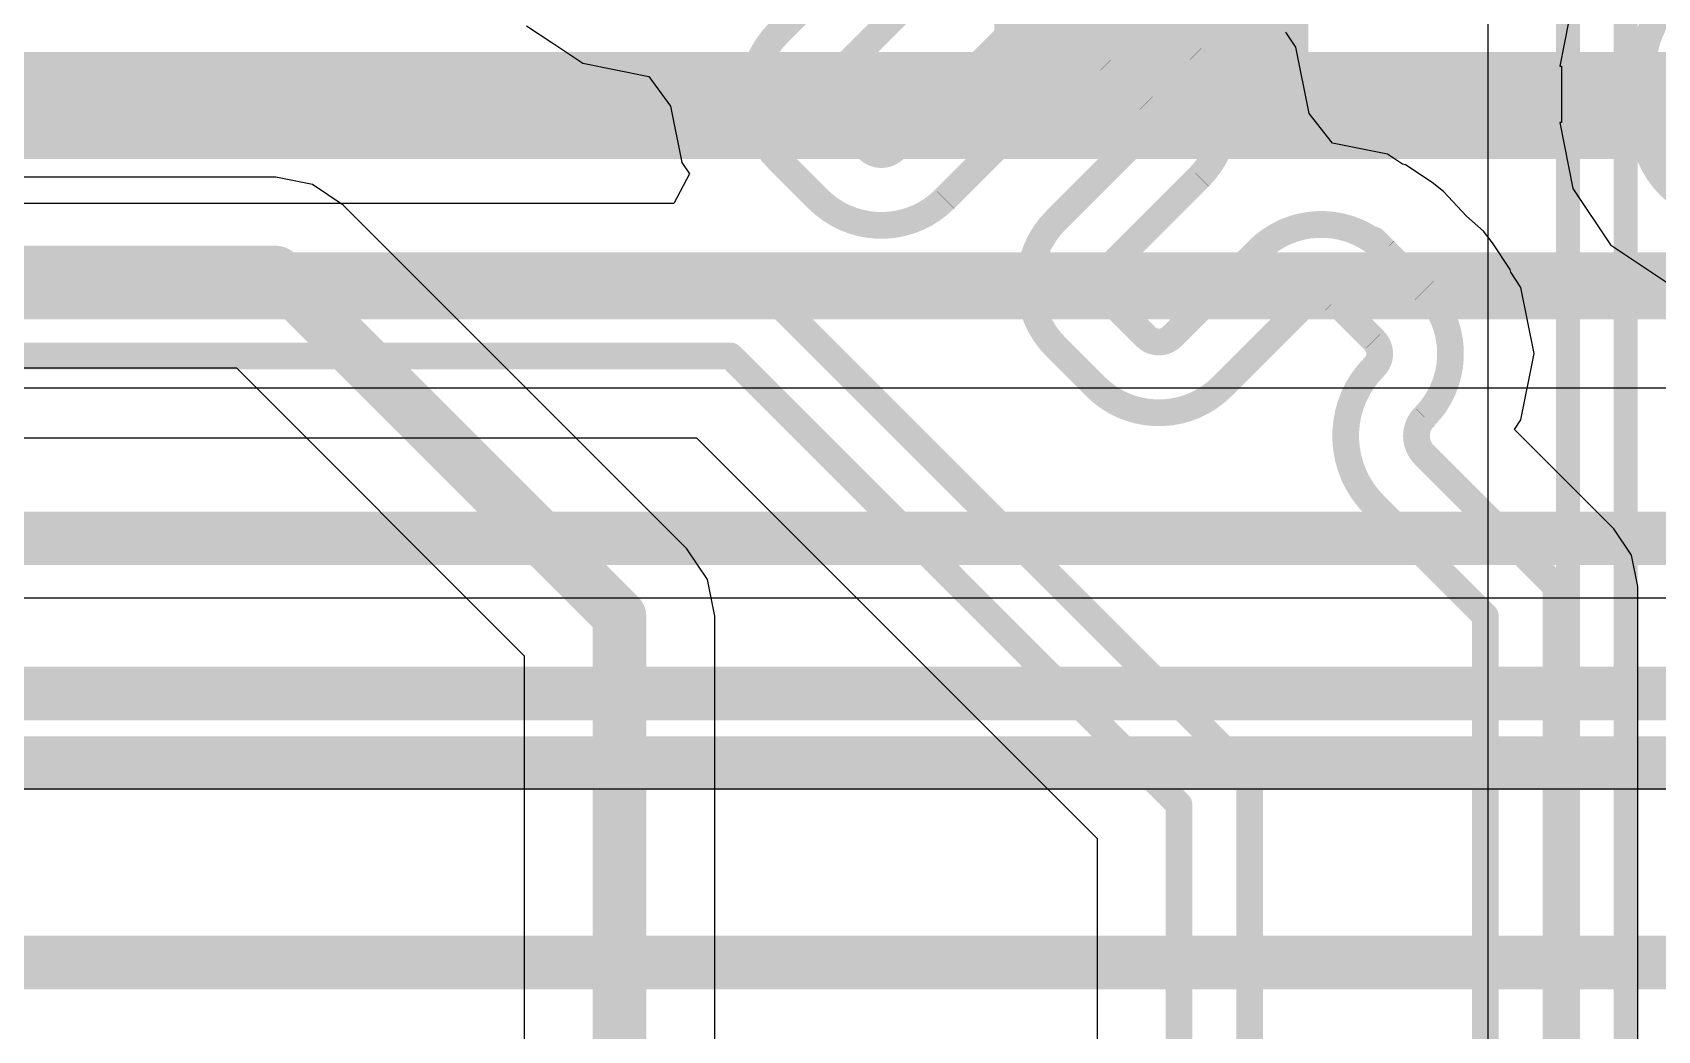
# Model space of a CAD drawing. Header units: inches. Extents: x 0 to 5271, y 0 to 5417.
# Drawn here: x 79.54 to 85.72, y 81.78 to 85.57 of the extents above; entities that cross this region are included whole.
import ezdxf

# ---------------------------------------------------------------- set-up
doc = ezdxf.new("R2010")
doc.units = ezdxf.units.IN
for name, color, linetype in [('L2_GND1', 16, 'Continuous'), ('L5_GND2', 156, 'Continuous'), ('L6_SIG2', 130, 'Continuous'), ('L7_GND3', 216, 'Continuous'), ('Top Layer', 1, 'Continuous'), ('Top Overlay', 2, 'Continuous'), ('Top Paste', 8, 'Continuous'), ('Top Solder', 216, 'Continuous')]:
    doc.layers.add(name, color=color, linetype=linetype)

# ---------------------------------------------------------------- blocks, each defined once
blk = doc.blocks.new('C___0603_328')
at = {"layer": 'Top Layer'}
for points in [[(-0.38099492, 0.44450508), (-0.38099492, -0.44449492), (-1.14299492, -0.44449492), (-1.14299492, 0.44450508)], [(1.14300508, 0.44450508), (1.14300508, -0.44449492), (0.38100508, -0.44449492), (0.38100508, 0.44450508)]]:
    blk.add_hatch(color=1, dxfattribs=at).paths.add_polyline_path(points)
at = {"layer": 'Top Paste'}
for points in [[(-0.38099492, 0.44450508), (-0.38099492, -0.44449492), (-1.14299492, -0.44449492), (-1.14299492, 0.44450508)], [(1.14300508, 0.44450508), (1.14300508, -0.44449492), (0.38100508, -0.44449492), (0.38100508, 0.44450508)]]:
    blk.add_hatch(color=8, dxfattribs=at).paths.add_polyline_path(points)
at = {"layer": 'Top Solder'}
for points in [[(-0.32099504, 0.5045049599999999), (-0.32099504, -0.5044948), (-1.2029948, -0.5044948), (-1.2029948, 0.5045049599999999)], [(1.20300496, 0.5045049599999999), (1.20300496, -0.5044948), (0.3210052, -0.5044948), (0.3210052, 0.5045049599999999)]]:
    blk.add_hatch(color=216, dxfattribs=at).paths.add_polyline_path(points)
at = {"layer": 'Top Overlay'}
for points in [[(-1.24459492, 0.53340508, 0.127, 0.127, 0), (-0.4571949199999999, 0.53340508, 0.127, 0.127, 0)], [(-1.24459492, 0.53340508, 0.127, 0.127, 0), (-1.24459492, -0.53339492, 0.127, 0.127, 0)], [(0.45720508, 0.53340508, 0.127, 0.127, 0), (1.24460508, 0.53340508, 0.127, 0.127, 0)], [(1.24460508, 0.53340508, 0.127, 0.127, 0), (1.24460508, -0.53339492, 0.127, 0.127, 0)], [(-1.24459492, -0.53339492, 0.127, 0.127, 0), (-0.4571949199999999, -0.53339492, 0.127, 0.127, 0)], [(0.45720508, -0.53339492, 0.127, 0.127, 0), (1.24460508, -0.53339492, 0.127, 0.127, 0)]]:
    blk.add_lwpolyline(points, format="xyseb", dxfattribs=at)
for points in [[(-1.27634492, 0.53340508, 0.0635, 0.0635, 1), (-1.21284492, 0.53340508, 0.0635, 0.0635, 1)], [(-1.27634492, 0.53340508, 0.0635, 0.0635, 1), (-1.21284492, 0.53340508, 0.0635, 0.0635, 1)], [(-0.48894492, 0.53340508, 0.0635, 0.0635, 1), (-0.4254449199999999, 0.53340508, 0.0635, 0.0635, 1)], [(0.42545508, 0.53340508, 0.0635, 0.0635, 1), (0.4889550799999999, 0.53340508, 0.0635, 0.0635, 1)], [(1.21285508, 0.53340508, 0.0635, 0.0635, 1), (1.27635508, 0.53340508, 0.0635, 0.0635, 1)], [(1.21285508, 0.53340508, 0.0635, 0.0635, 1), (1.27635508, 0.53340508, 0.0635, 0.0635, 1)], [(-1.27634492, -0.53339492, 0.0635, 0.0635, 1), (-1.21284492, -0.53339492, 0.0635, 0.0635, 1)], [(-1.27634492, -0.53339492, 0.0635, 0.0635, 1), (-1.21284492, -0.53339492, 0.0635, 0.0635, 1)], [(-0.48894492, -0.53339492, 0.0635, 0.0635, 1), (-0.4254449199999999, -0.53339492, 0.0635, 0.0635, 1)], [(0.42545508, -0.53339492, 0.0635, 0.0635, 1), (0.4889550799999999, -0.53339492, 0.0635, 0.0635, 1)], [(1.21285508, -0.53339492, 0.0635, 0.0635, 1), (1.27635508, -0.53339492, 0.0635, 0.0635, 1)], [(1.21285508, -0.53339492, 0.0635, 0.0635, 1), (1.27635508, -0.53339492, 0.0635, 0.0635, 1)]]:
    blk.add_lwpolyline(points, format="xyseb", close=True, dxfattribs=at)

msp = doc.modelspace()

# ---------------------------------------------------------------- linework, layer by layer
at = {"layer": 'L2_GND1'}
for p, q in [((60.80313468, 84.21943278), (110.08581742, 84.21943278)), ((101.4475873, 83.42056722), (66.50146466, 83.42056722)), ((66.3702127, 82.69543278), (88.49749381999999, 82.69543278))]:
    msp.add_line(p, q, dxfattribs=at)
for points in [[(52.63064658, 85.1916, 0.2032, 0.2032, 0), (109.9903439, 85.1916, 0.2032, 0.2032, 0)], [(61.75212439999999, 84.582, 0.2032, 0.2032, 0), (110.236, 84.582, 0.2032, 0.2032, 0)], [(68.29906076, 83.05799999999999, 0.2032, 0.2032, 0), (101.4476, 83.05799999999999, 0.2032, 0.2032, 0)]]:
    msp.add_lwpolyline(points, format="xyseb", dxfattribs=at)
at = {"layer": 'L5_GND2'}
for p, q in [((85.39796738, 85.6935548), (85.34789636, 85.4418281)), ((81.42003019999999, 85.59596546), (81.51948644, 85.52951652)), ((84.34500784, 85.51398188), (84.30670717999999, 85.5713046)), ((81.51948644, 85.52951652), (81.63343846, 85.45337493999999)), ((84.39507886, 85.26225772), (84.34500784, 85.51398188)), ((81.63343846, 85.45337493999999), (81.88516262, 85.40330392)), ((85.34789636, 85.4418281), (85.35456386, 85.4418281)), ((85.35456386, 85.4418281), (85.35456386, 85.22846556)), ((81.88516262, 85.40330392), (81.96772532, 85.29023581999999)), ((81.96772532, 85.29023581999999), (82.01022205999999, 85.07659134)), ((84.48374518, 85.14991606), (84.39507886, 85.26225772)), ((85.35456386, 85.22846556), (85.34789636, 85.22846556)), ((85.34789636, 85.22846556), (85.39796738, 84.97673886)), ((84.69290147999999, 85.1083134), (84.48374518, 85.14991606)), ((82.01022205999999, 85.07659134), (82.0395616, 85.03268236)), ((84.75021658, 85.07001527999999), (84.69290147999999, 85.1083134)), ((84.76134178, 85.06780293999999), (84.75021658, 85.07001527999999)), ((84.86216454, 85.00043959999999), (84.76134178, 85.06780293999999)), ((82.0395616, 85.03268236), (81.97969379999999, 84.92067598)), ((84.90630973999998, 84.96572288), (84.86216454, 85.00043959999999)), ((84.99290341999999, 84.87270808), (84.90630973999998, 84.96572288)), ((85.39796738, 84.97673886), (85.54056044, 84.76333313999999)), ((81.97969379999999, 84.92067598), (64.14964056, 84.92067598)), ((85.0571705, 84.81485703999999), (84.99290341999999, 84.87270808)), ((85.05718319999998, 84.81484942), (85.0571705, 84.81485703999999)), ((85.05722638, 84.81478338), (85.05718319999998, 84.81484942)), ((85.09189484, 84.77070676), (85.05722638, 84.81478338)), ((85.15926071999999, 84.669884), (85.09189484, 84.77070676)), ((85.54056044, 84.76333313999999), (85.75396616, 84.62074008)), ((85.16147305999999, 84.65876388), (85.15926071999999, 84.669884)), ((85.19977372, 84.60144116000001), (85.16147305999999, 84.65876388)), ((85.24984473999999, 84.34971446), (85.19977372, 84.60144116000001)), ((85.19977372, 84.09798776), (85.24984473999999, 84.34971446)), ((85.17565134, 84.0618842), (85.19977372, 84.09798776)), ((55.73338612, 84.0298929), (82.06660498, 84.0298929)), ((82.06660498, 84.0298929), (83.58913177999999, 82.50736356)), ((85.55358048, 83.68395506), (85.17565134, 84.0618842)), ((85.5535881, 83.68394998), (85.55358048, 83.68395506)), ((85.62095652, 83.58312975999999), (85.5535881, 83.68394998)), ((85.64461154, 83.46420187999999), (85.62095652, 83.58312975999999)), ((85.64461154, 82.84941012), (85.64461154, 83.46420187999999)), ((85.64461154, 77.43067318), (85.64461154, 82.84941012)), ((83.58913177999999, 82.50736356), (83.58913177999999, 81.6053994))]:
    msp.add_line(p, q, dxfattribs=at)
for points in [[(82.37727746, 85.56898557999999, 0.1016, 0.1016, 0), (82.90436048, 86.0960686, 0.1016, 0.1016, 0)], [(82.56765808, 85.37860495999999, 0.1016, 0.1016, 0), (83.09372764, 85.90467452, 0.1016, 0.1016, 0)], [(85.66533539999999, 85.4418281, 0.1016, 0.1016, -0.4142135623730951), (86.00569286, 85.78218556, 0.1016, 0.1016, 0)], [(82.8186558, 85.12671316, 0.1016, 0.1016, 0), (83.34573882, 85.65379618, 0.1016, 0.1016, 0)], [(83.82707644, 85.65379618, 0.1016, 0.1016, 0), (83.97794481999999, 85.5029278, 0.1016, 0.1016, 0)], [(82.37727746, 85.08764796, 0.1016, 0.1016, -0.4142120167877547), (82.37727746, 85.56898557999999, 0.1016, 0.1016, 0)], [(83.97794736, 85.50293033999999, 0.1016, 0.1016, -0.0003720274899234971), (83.9783055, 85.50256965999999, 0.1016, 0.1016, 0)], [(83.97830296, 85.50256965999999, 0.1016, 0.1016, 0), (84.01737831999999, 85.4634943, 0.1016, 0.1016, 0)], [(83.01004734, 84.93734346, 0.1016, 0.1016, 0), (83.53611944, 85.46341555999999, 0.1016, 0.1016, 0)], [(83.53611944, 85.46341555999999, 0.1016, 0.1016, -0.4165308046004286), (83.63709206, 85.46301932, 0.1016, 0.1016, 0)], [(83.63744512, 85.4626688, 0.1016, 0.1016, -0.0009272535121069968), (83.63709206, 85.46301932, 0.1016, 0.1016, 0)], [(83.63744512, 85.46266625999999, 0.1016, 0.1016, 0), (83.78681744, 85.31329394, 0.1016, 0.1016, 0)], [(84.01737831999999, 85.45561776, 0.1016, 0.1016, -0.362093330942956), (83.97794736, 85.02158256, 0.1016, 0.1016, 0)], [(84.01737831999999, 85.45561776, 0.1016, 0.1016, 0), (84.01737831999999, 85.46349683999999, 0.1016, 0.1016, 0)], [(85.66533539999999, 85.22846556, 0.1016, 0.1016, 0), (85.66533539999999, 85.4418281, 0.1016, 0.1016, 0)], [(82.56766062, 85.27803112, 0.1016, 0.1016, -0.4142061655386685), (82.56765808, 85.37860495999999, 0.1016, 0.1016, 0)], [(82.56765808, 85.27802858, 0.1016, 0.1016, 0), (82.718529, 85.12715766, 0.1016, 0.1016, 0)], [(83.78717049999999, 85.31293834, 0.1016, 0.1016, -0.0009305749972604789), (83.78681997999999, 85.31329394, 0.1016, 0.1016, 0)], [(83.78717049999999, 85.31293834, 0.1016, 0.1016, -0.4139325154385763), (83.78801378, 85.2124153, 0.1016, 0.1016, 0)], [(83.43220041999999, 84.85660193999999, 0.1016, 0.1016, 0), (83.78801378, 85.2124153, 0.1016, 0.1016, 0)], [(86.00569286, 84.8881081, 0.1016, 0.1016, -0.4142135623730951), (85.66533539999999, 85.22846556, 0.1016, 0.1016, 0)], [(82.37727746, 85.08764796, 0.1016, 0.1016, 0), (82.5281433, 84.93678212, 0.1016, 0.1016, 0)], [(82.8186558, 85.12671316, 0.1016, 0.1016, -0.4116121975801762), (82.718529, 85.12716019999999, 0.1016, 0.1016, 0)], [(83.62258104, 84.66622131999999, 0.1016, 0.1016, 0), (83.97738094, 85.02102122, 0.1016, 0.1016, 0)], [(83.97794736, 85.02158256, 0.1016, 0.1016, -0.001480931509665588), (83.97738094, 85.02102122, 0.1016, 0.1016, 0)], [(83.00948346, 84.9367745, 0.1016, 0.1016, -0.4142151079275003), (82.5281433, 84.93678212, 0.1016, 0.1016, 0)], [(83.01004734, 84.93734346, 0.1016, 0.1016, -0.00148760233956219), (83.00948346, 84.9367745, 0.1016, 0.1016, 0)], [(83.43220041999999, 84.37526432, 0.1016, 0.1016, -0.4142120167877547), (83.43220041999999, 84.85660193999999, 0.1016, 0.1016, 0)], [(84.2005047, 84.74125545999999, 0.1016, 0.1016, -0.362085674299892), (84.63453228, 84.78068642, 0.1016, 0.1016, 0)], [(84.63453228, 84.78068642, 0.1016, 0.1016, 0), (84.6424139, 84.78068642, 0.1016, 0.1016, 0)], [(84.6424139, 84.78068642, 0.1016, 0.1016, 0), (84.68149179999999, 84.74160852, 0.1016, 0.1016, 0)], [(83.8740258, 84.41477402, 0.1016, 0.1016, 0), (84.2005047, 84.74125545999999, 0.1016, 0.1016, 0)], [(84.68148926, 84.74161106, 0.1016, 0.1016, -0.0003667505000431968), (84.68184486, 84.74125799999999, 0.1016, 0.1016, 0)], [(84.68184232, 84.74125545999999, 0.1016, 0.1016, 0), (84.83271069999999, 84.59038708, 0.1016, 0.1016, 0)], [(83.62258358, 84.56564748, 0.1016, 0.1016, -0.4142061655386685), (83.62258104, 84.66622131999999, 0.1016, 0.1016, 0)], [(64.42308172, 84.60990444, 0.1016, 0.1016, 0), (82.30685088, 84.60990444, 0.1016, 0.1016, 0)], [(82.30685088, 84.60990444, 0.1016, 0.1016, 0), (84.16914331999999, 82.74761199999999, 0.1016, 0.1016, 0)], [(84.83271323999999, 84.59038962, 0.1016, 0.1016, -0.0003720274899234971), (84.83307137999999, 84.59002894, 0.1016, 0.1016, 0)], [(84.83306884, 84.59002894, 0.1016, 0.1016, 0), (84.8721442, 84.55095358, 0.1016, 0.1016, 0)], [(83.62258104, 84.56564494, 0.1016, 0.1016, 0), (83.77345196, 84.41477402, 0.1016, 0.1016, 0)], [(84.06440642, 84.22439086, 0.1016, 0.1016, 0), (84.39088532, 84.55087483999999, 0.1016, 0.1016, 0)], [(84.39088532, 84.55087483999999, 0.1016, 0.1016, -0.4165308046004286), (84.49185793999999, 84.55047859999999, 0.1016, 0.1016, 0)], [(84.49221099999998, 84.55012808, 0.1016, 0.1016, -0.0009272535121069968), (84.49185793999999, 84.55047859999999, 0.1016, 0.1016, 0)], [(84.49221099999998, 84.55012554, 0.1016, 0.1016, 0), (84.64158332, 84.40075322, 0.1016, 0.1016, 0)], [(84.8721442, 84.54307704, 0.1016, 0.1016, -0.362093330942956), (84.83271323999999, 84.10904183999999, 0.1016, 0.1016, 0)], [(84.8721442, 84.54307704, 0.1016, 0.1016, 0), (84.8721442, 84.55095612, 0.1016, 0.1016, 0)], [(83.8740258, 84.41477402, 0.1016, 0.1016, -0.4142061651650636), (83.77345196, 84.41477655999999, 0.1016, 0.1016, 0)], [(84.64193637999999, 84.40039761999999, 0.1016, 0.1016, -0.0009305749972604789), (84.64158585999999, 84.40075322, 0.1016, 0.1016, 0)], [(84.64193637999999, 84.40039761999999, 0.1016, 0.1016, -0.4142579437133798), (84.64272378, 84.2998187, 0.1016, 0.1016, 0)], [(50.3537474, 84.34066444, 0.1016, 0.1016, 0), (82.19532964, 84.34066444, 0.1016, 0.1016, 0)], [(82.19532964, 84.34066444, 0.1016, 0.1016, 0), (83.89990331999999, 82.63609076, 0.1016, 0.1016, 0)], [(83.43220041999999, 84.37526432, 0.1016, 0.1016, 0), (83.58306626, 84.22439847999999, 0.1016, 0.1016, 0)], [(84.64231484, 83.77496325999999, 0.1016, 0.1016, -0.4144675039201487), (84.64254344, 84.29963835999999, 0.1016, 0.1016, 0)], [(84.64254344, 84.29963835999999, 0.1016, 0.1016, -0.0004736247662158226), (84.64272378, 84.2998187, 0.1016, 0.1016, 0)], [(84.06440642, 84.22439086, 0.1016, 0.1016, -0.4142151079275003), (83.58306626, 84.22439847999999, 0.1016, 0.1016, 0)], [(84.832698, 83.96534641999999, 0.1016, 0.1016, -0.4130180421536414), (84.83240335999999, 84.10873704, 0.1016, 0.1016, 0)], [(84.83271323999999, 84.10904183999999, 0.1016, 0.1016, -0.0008071807422754683), (84.83240335999999, 84.10873704, 0.1016, 0.1016, 0)], [(84.83269546, 83.96534387999999, 0.1016, 0.1016, 0), (85.33384, 83.46419934, 0.1016, 0.1016, 0)], [(84.64231484, 83.77496325999999, 0.1016, 0.1016, 0), (85.0646, 83.35267809999999, 0.1016, 0.1016, 0)], [(85.33384, 82.84941012, 0.1016, 0.1016, 0), (85.33384, 83.46420187999999, 0.1016, 0.1016, 0)], [(85.0646, 82.58017011999999, 0.1016, 0.1016, 0), (85.0646, 83.35268064, 0.1016, 0.1016, 0)], [(85.33384, 77.43067318, 0.1016, 0.1016, 0), (85.33384, 82.84941012, 0.1016, 0.1016, 0)], [(84.16914331999999, 81.35274052, 0.1016, 0.1016, 0), (84.16914331999999, 82.74761199999999, 0.1016, 0.1016, 0)], [(83.89990331999999, 81.35274052, 0.1016, 0.1016, 0), (83.89990331999999, 82.63609076, 0.1016, 0.1016, 0)], [(85.0646, 77.54219442, 0.1016, 0.1016, 0), (85.0646, 82.58017011999999, 0.1016, 0.1016, 0)]]:
    msp.add_lwpolyline(points, format="xyseb", dxfattribs=at)
for points in [[(82.35187746, 85.56898557999999, 0.0508, 0.0508, 1), (82.40267745999999, 85.56898557999999, 0.0508, 0.0508, 1)], [(82.35187746, 85.56898557999999, 0.0508, 0.0508, 1), (82.40267745999999, 85.56898557999999, 0.0508, 0.0508, 1)], [(83.95254482, 85.5029278, 0.0508, 0.0508, 1), (84.00334482, 85.5029278, 0.0508, 0.0508, 1)], [(83.95254735999998, 85.50293033999999, 0.0508, 0.0508, 1), (84.00334735999999, 85.50293033999999, 0.0508, 0.0508, 1)], [(83.95290295999999, 85.50256965999999, 0.0508, 0.0508, 1), (84.00370296, 85.50256965999999, 0.0508, 0.0508, 1)], [(83.95290549999999, 85.50256965999999, 0.0508, 0.0508, 1), (84.0037055, 85.50256965999999, 0.0508, 0.0508, 1)], [(83.51071943999999, 85.46341555999999, 0.0508, 0.0508, 1), (83.56151944, 85.46341555999999, 0.0508, 0.0508, 1)], [(83.51071943999999, 85.46341555999999, 0.0508, 0.0508, 1), (83.56151944, 85.46341555999999, 0.0508, 0.0508, 1)], [(83.61169206, 85.46301932, 0.0508, 0.0508, 1), (83.66249205999999, 85.46301932, 0.0508, 0.0508, 1)], [(83.61169206, 85.46301932, 0.0508, 0.0508, 1), (83.66249205999999, 85.46301932, 0.0508, 0.0508, 1)], [(83.61204512, 85.4626688, 0.0508, 0.0508, 1), (83.66284512, 85.4626688, 0.0508, 0.0508, 1)], [(83.61204512, 85.46266625999999, 0.0508, 0.0508, 1), (83.66284512, 85.46266625999999, 0.0508, 0.0508, 1)], [(83.99197831999999, 85.46349683999999, 0.0508, 0.0508, 1), (84.04277832, 85.46349683999999, 0.0508, 0.0508, 1)], [(83.99197831999999, 85.4634943, 0.0508, 0.0508, 1), (84.04277832, 85.4634943, 0.0508, 0.0508, 1)], [(83.99197831999999, 85.45561776, 0.0508, 0.0508, 1), (84.04277832, 85.45561776, 0.0508, 0.0508, 1)], [(83.99197831999999, 85.45561776, 0.0508, 0.0508, 1), (84.04277832, 85.45561776, 0.0508, 0.0508, 1)], [(85.6399354, 85.4418281, 0.0508, 0.0508, 1), (85.6907354, 85.4418281, 0.0508, 0.0508, 1)], [(85.6399354, 85.4418281, 0.0508, 0.0508, 1), (85.6907354, 85.4418281, 0.0508, 0.0508, 1)], [(82.54225808, 85.37860495999999, 0.0508, 0.0508, 1), (82.59305807999999, 85.37860495999999, 0.0508, 0.0508, 1)], [(82.54225808, 85.37860495999999, 0.0508, 0.0508, 1), (82.59305807999999, 85.37860495999999, 0.0508, 0.0508, 1)], [(82.54225808, 85.27802858, 0.0508, 0.0508, 1), (82.59305807999999, 85.27802858, 0.0508, 0.0508, 1)], [(82.54226062, 85.27803112, 0.0508, 0.0508, 1), (82.59306062, 85.27803112, 0.0508, 0.0508, 1)], [(83.76141744, 85.31329394, 0.0508, 0.0508, 1), (83.81221744, 85.31329394, 0.0508, 0.0508, 1)], [(83.76141998, 85.31329394, 0.0508, 0.0508, 1), (83.81221998, 85.31329394, 0.0508, 0.0508, 1)], [(83.7617705, 85.31293834, 0.0508, 0.0508, 1), (83.81257049999999, 85.31293834, 0.0508, 0.0508, 1)], [(83.7617705, 85.31293834, 0.0508, 0.0508, 1), (83.81257049999999, 85.31293834, 0.0508, 0.0508, 1)], [(83.76261378, 85.2124153, 0.0508, 0.0508, 1), (83.81341377999999, 85.2124153, 0.0508, 0.0508, 1)], [(83.76261378, 85.2124153, 0.0508, 0.0508, 1), (83.81341377999999, 85.2124153, 0.0508, 0.0508, 1)], [(85.6399354, 85.22846556, 0.0508, 0.0508, 1), (85.6907354, 85.22846556, 0.0508, 0.0508, 1)], [(85.6399354, 85.22846556, 0.0508, 0.0508, 1), (85.6907354, 85.22846556, 0.0508, 0.0508, 1)], [(82.35187746, 85.08764796, 0.0508, 0.0508, 1), (82.40267745999999, 85.08764796, 0.0508, 0.0508, 1)], [(82.35187746, 85.08764796, 0.0508, 0.0508, 1), (82.40267745999999, 85.08764796, 0.0508, 0.0508, 1)], [(82.69312899999998, 85.12716019999999, 0.0508, 0.0508, 1), (82.743929, 85.12716019999999, 0.0508, 0.0508, 1)], [(82.69312899999998, 85.12715766, 0.0508, 0.0508, 1), (82.743929, 85.12715766, 0.0508, 0.0508, 1)], [(82.7932558, 85.12671316, 0.0508, 0.0508, 1), (82.84405579999999, 85.12671316, 0.0508, 0.0508, 1)], [(82.7932558, 85.12671316, 0.0508, 0.0508, 1), (82.84405579999999, 85.12671316, 0.0508, 0.0508, 1)], [(83.95198094, 85.02102122, 0.0508, 0.0508, 1), (84.00278094, 85.02102122, 0.0508, 0.0508, 1)], [(83.95198094, 85.02102122, 0.0508, 0.0508, 1), (84.00278094, 85.02102122, 0.0508, 0.0508, 1)], [(83.95254735999998, 85.02158256, 0.0508, 0.0508, 1), (84.00334735999999, 85.02158256, 0.0508, 0.0508, 1)], [(83.95254735999998, 85.02158256, 0.0508, 0.0508, 1), (84.00334735999999, 85.02158256, 0.0508, 0.0508, 1)], [(82.5027433, 84.93678212, 0.0508, 0.0508, 1), (82.5535433, 84.93678212, 0.0508, 0.0508, 1)], [(82.5027433, 84.93678212, 0.0508, 0.0508, 1), (82.5535433, 84.93678212, 0.0508, 0.0508, 1)], [(82.98408346, 84.9367745, 0.0508, 0.0508, 1), (83.03488345999999, 84.9367745, 0.0508, 0.0508, 1)], [(82.98408346, 84.9367745, 0.0508, 0.0508, 1), (83.03488345999999, 84.9367745, 0.0508, 0.0508, 1)], [(82.98464734, 84.93734346, 0.0508, 0.0508, 1), (83.03544733999999, 84.93734346, 0.0508, 0.0508, 1)], [(82.98464734, 84.93734346, 0.0508, 0.0508, 1), (83.03544733999999, 84.93734346, 0.0508, 0.0508, 1)], [(83.40680042, 84.85660193999999, 0.0508, 0.0508, 1), (83.45760041999999, 84.85660193999999, 0.0508, 0.0508, 1)], [(83.40680042, 84.85660193999999, 0.0508, 0.0508, 1), (83.45760041999999, 84.85660193999999, 0.0508, 0.0508, 1)], [(84.60913228, 84.78068642, 0.0508, 0.0508, 1), (84.65993227999999, 84.78068642, 0.0508, 0.0508, 1)], [(84.60913228, 84.78068642, 0.0508, 0.0508, 1), (84.65993227999999, 84.78068642, 0.0508, 0.0508, 1)], [(84.61701389999999, 84.78068642, 0.0508, 0.0508, 1), (84.66781389999998, 84.78068642, 0.0508, 0.0508, 1)], [(84.61701389999999, 84.78068642, 0.0508, 0.0508, 1), (84.66781389999998, 84.78068642, 0.0508, 0.0508, 1)], [(84.17510469999999, 84.74125545999999, 0.0508, 0.0508, 1), (84.2259047, 84.74125545999999, 0.0508, 0.0508, 1)], [(84.17510469999999, 84.74125545999999, 0.0508, 0.0508, 1), (84.2259047, 84.74125545999999, 0.0508, 0.0508, 1)], [(84.65608925999999, 84.74161106, 0.0508, 0.0508, 1), (84.70688926, 84.74161106, 0.0508, 0.0508, 1)], [(84.6560918, 84.74160852, 0.0508, 0.0508, 1), (84.7068918, 84.74160852, 0.0508, 0.0508, 1)], [(84.65644232, 84.74125545999999, 0.0508, 0.0508, 1), (84.70724231999999, 84.74125545999999, 0.0508, 0.0508, 1)], [(84.65644486, 84.74125799999999, 0.0508, 0.0508, 1), (84.70724485999999, 84.74125799999999, 0.0508, 0.0508, 1)], [(83.59718104, 84.66622131999999, 0.0508, 0.0508, 1), (83.64798103999999, 84.66622131999999, 0.0508, 0.0508, 1)], [(83.59718104, 84.66622131999999, 0.0508, 0.0508, 1), (83.64798103999999, 84.66622131999999, 0.0508, 0.0508, 1)], [(82.28145088, 84.60990444, 0.0508, 0.0508, 1), (82.33225087999999, 84.60990444, 0.0508, 0.0508, 1)], [(82.28145088, 84.60990444, 0.0508, 0.0508, 1), (82.33225087999999, 84.60990444, 0.0508, 0.0508, 1)], [(84.8073107, 84.59038708, 0.0508, 0.0508, 1), (84.8581107, 84.59038708, 0.0508, 0.0508, 1)], [(84.80731324, 84.59038962, 0.0508, 0.0508, 1), (84.85811324, 84.59038962, 0.0508, 0.0508, 1)], [(84.80766883999999, 84.59002894, 0.0508, 0.0508, 1), (84.85846883999999, 84.59002894, 0.0508, 0.0508, 1)], [(84.80767137999999, 84.59002894, 0.0508, 0.0508, 1), (84.85847138, 84.59002894, 0.0508, 0.0508, 1)], [(83.59718104, 84.56564494, 0.0508, 0.0508, 1), (83.64798103999999, 84.56564494, 0.0508, 0.0508, 1)], [(83.59718357999999, 84.56564748, 0.0508, 0.0508, 1), (83.64798358, 84.56564748, 0.0508, 0.0508, 1)], [(84.36548531999999, 84.55087483999999, 0.0508, 0.0508, 1), (84.41628532, 84.55087483999999, 0.0508, 0.0508, 1)], [(84.36548531999999, 84.55087483999999, 0.0508, 0.0508, 1), (84.41628532, 84.55087483999999, 0.0508, 0.0508, 1)], [(84.46645794, 84.55047859999999, 0.0508, 0.0508, 1), (84.51725794000001, 84.55047859999999, 0.0508, 0.0508, 1)], [(84.46645794, 84.55047859999999, 0.0508, 0.0508, 1), (84.51725794000001, 84.55047859999999, 0.0508, 0.0508, 1)], [(84.46681099999999, 84.55012808, 0.0508, 0.0508, 1), (84.517611, 84.55012808, 0.0508, 0.0508, 1)], [(84.46681099999999, 84.55012554, 0.0508, 0.0508, 1), (84.517611, 84.55012554, 0.0508, 0.0508, 1)], [(84.84674419999999, 84.55095612, 0.0508, 0.0508, 1), (84.8975442, 84.55095612, 0.0508, 0.0508, 1)], [(84.84674419999999, 84.55095358, 0.0508, 0.0508, 1), (84.8975442, 84.55095358, 0.0508, 0.0508, 1)], [(84.84674419999999, 84.54307704, 0.0508, 0.0508, 1), (84.8975442, 84.54307704, 0.0508, 0.0508, 1)], [(84.84674419999999, 84.54307704, 0.0508, 0.0508, 1), (84.8975442, 84.54307704, 0.0508, 0.0508, 1)], [(83.74805196, 84.41477655999999, 0.0508, 0.0508, 1), (83.79885196, 84.41477655999999, 0.0508, 0.0508, 1)], [(83.74805196, 84.41477402, 0.0508, 0.0508, 1), (83.79885196, 84.41477402, 0.0508, 0.0508, 1)], [(83.8486258, 84.41477402, 0.0508, 0.0508, 1), (83.89942579999999, 84.41477402, 0.0508, 0.0508, 1)], [(83.8486258, 84.41477402, 0.0508, 0.0508, 1), (83.89942579999999, 84.41477402, 0.0508, 0.0508, 1)], [(84.61618331999999, 84.40075322, 0.0508, 0.0508, 1), (84.66698332, 84.40075322, 0.0508, 0.0508, 1)], [(84.61618586, 84.40075322, 0.0508, 0.0508, 1), (84.66698586, 84.40075322, 0.0508, 0.0508, 1)], [(84.61653638, 84.40039761999999, 0.0508, 0.0508, 1), (84.66733638, 84.40039761999999, 0.0508, 0.0508, 1)], [(84.61653638, 84.40039761999999, 0.0508, 0.0508, 1), (84.66733638, 84.40039761999999, 0.0508, 0.0508, 1)], [(82.16992963999999, 84.34066444, 0.0508, 0.0508, 1), (82.22072964, 84.34066444, 0.0508, 0.0508, 1)], [(82.16992963999999, 84.34066444, 0.0508, 0.0508, 1), (82.22072964, 84.34066444, 0.0508, 0.0508, 1)], [(83.40680042, 84.37526432, 0.0508, 0.0508, 1), (83.45760041999999, 84.37526432, 0.0508, 0.0508, 1)], [(83.40680042, 84.37526432, 0.0508, 0.0508, 1), (83.45760041999999, 84.37526432, 0.0508, 0.0508, 1)], [(84.61714343999999, 84.29963835999999, 0.0508, 0.0508, 1), (84.66794343999999, 84.29963835999999, 0.0508, 0.0508, 1)], [(84.61714343999999, 84.29963835999999, 0.0508, 0.0508, 1), (84.66794343999999, 84.29963835999999, 0.0508, 0.0508, 1)], [(84.61732377999999, 84.2998187, 0.0508, 0.0508, 1), (84.66812377999999, 84.2998187, 0.0508, 0.0508, 1)], [(84.61732377999999, 84.2998187, 0.0508, 0.0508, 1), (84.66812377999999, 84.2998187, 0.0508, 0.0508, 1)], [(83.55766625999999, 84.22439847999999, 0.0508, 0.0508, 1), (83.60846625999999, 84.22439847999999, 0.0508, 0.0508, 1)], [(83.55766625999999, 84.22439847999999, 0.0508, 0.0508, 1), (83.60846625999999, 84.22439847999999, 0.0508, 0.0508, 1)], [(84.03900641999999, 84.22439086, 0.0508, 0.0508, 1), (84.08980641999999, 84.22439086, 0.0508, 0.0508, 1)], [(84.03900641999999, 84.22439086, 0.0508, 0.0508, 1), (84.08980641999999, 84.22439086, 0.0508, 0.0508, 1)], [(84.80700336, 84.10873704, 0.0508, 0.0508, 1), (84.85780335999999, 84.10873704, 0.0508, 0.0508, 1)], [(84.80700336, 84.10873704, 0.0508, 0.0508, 1), (84.85780335999999, 84.10873704, 0.0508, 0.0508, 1)], [(84.80731324, 84.10904183999999, 0.0508, 0.0508, 1), (84.85811324, 84.10904183999999, 0.0508, 0.0508, 1)], [(84.80731324, 84.10904183999999, 0.0508, 0.0508, 1), (84.85811324, 84.10904183999999, 0.0508, 0.0508, 1)], [(84.80729546, 83.96534387999999, 0.0508, 0.0508, 1), (84.85809545999999, 83.96534387999999, 0.0508, 0.0508, 1)], [(84.80729799999999, 83.96534641999999, 0.0508, 0.0508, 1), (84.85809799999998, 83.96534641999999, 0.0508, 0.0508, 1)], [(84.61691484, 83.77496325999999, 0.0508, 0.0508, 1), (84.66771483999999, 83.77496325999999, 0.0508, 0.0508, 1)], [(84.61691484, 83.77496325999999, 0.0508, 0.0508, 1), (84.66771483999999, 83.77496325999999, 0.0508, 0.0508, 1)], [(85.30843999999999, 83.46420187999999, 0.0508, 0.0508, 1), (85.35923999999999, 83.46420187999999, 0.0508, 0.0508, 1)], [(85.30843999999999, 83.46419934, 0.0508, 0.0508, 1), (85.35923999999999, 83.46419934, 0.0508, 0.0508, 1)], [(85.0392, 83.35268064, 0.0508, 0.0508, 1), (85.09, 83.35268064, 0.0508, 0.0508, 1)], [(85.0392, 83.35267809999999, 0.0508, 0.0508, 1), (85.09, 83.35267809999999, 0.0508, 0.0508, 1)], [(85.30843999999999, 82.84941012, 0.0508, 0.0508, 1), (85.35923999999999, 82.84941012, 0.0508, 0.0508, 1)], [(85.30843999999999, 82.84941012, 0.0508, 0.0508, 1), (85.35923999999999, 82.84941012, 0.0508, 0.0508, 1)], [(84.14374332, 82.74761199999999, 0.0508, 0.0508, 1), (84.19454332, 82.74761199999999, 0.0508, 0.0508, 1)], [(84.14374332, 82.74761199999999, 0.0508, 0.0508, 1), (84.19454332, 82.74761199999999, 0.0508, 0.0508, 1)], [(83.87450331999999, 82.63609076, 0.0508, 0.0508, 1), (83.92530332, 82.63609076, 0.0508, 0.0508, 1)], [(83.87450331999999, 82.63609076, 0.0508, 0.0508, 1), (83.92530332, 82.63609076, 0.0508, 0.0508, 1)], [(85.0392, 82.58017011999999, 0.0508, 0.0508, 1), (85.09, 82.58017011999999, 0.0508, 0.0508, 1)], [(85.0392, 82.58017011999999, 0.0508, 0.0508, 1), (85.09, 82.58017011999999, 0.0508, 0.0508, 1)]]:
    msp.add_lwpolyline(points, format="xyseb", close=True, dxfattribs=at)
at = {"layer": 'L6_SIG2'}
for points in [[(61.11720568, 85.3948, 0.2032, 0.2032, 0), (119.8372, 85.3948, 0.2032, 0.2032, 0)], [(53.90809132, 84.63279999999999, 0.2032, 0.2032, 0), (111.66554756, 84.63279999999999, 0.2032, 0.2032, 0)], [(67.64347151999999, 83.6479023, 0.2032, 0.2032, 0), (118.13881884, 83.6479023, 0.2032, 0.2032, 0)], [(61.15495262, 82.79308308, 0.2032, 0.2032, 0), (116.2782536, 82.79308308, 0.2032, 0.2032, 0)], [(73.85690079999999, 82.0357008, 0.2032, 0.2032, 0), (88.68429812, 82.0357008, 0.2032, 0.2032, 0)]]:
    msp.add_lwpolyline(points, format="xyseb", dxfattribs=at)
at = {"layer": 'L7_GND3'}
msp.add_line((85.07373638, 86.90623208), (85.07373638, 81.26094238), dxfattribs=at)
for points in [[(85.37940506, 80.09725662, 0.09159494, 0.09159494, 0), (85.37940506, 87.27334844, 0.09159494, 0.09159494, 0)], [(85.598, 80.1878, 0.09159494, 0.09159494, 0), (85.598, 87.18280505999999, 0.09159494, 0.09159494, 0)]]:
    msp.add_lwpolyline(points, format="xyseb", dxfattribs=at)
at = {"layer": 'Top Layer'}
for p, q in [((80.46718729999999, 85.02076722), (68.41962693999999, 85.02076722)), ((80.4672, 85.02076976), (80.46718729999999, 85.02076722)), ((80.60594749999998, 84.99316758), (80.4672, 85.02076976)), ((80.7235749, 84.9145749), (80.60594749999998, 84.99316758)), ((82.02983594, 83.60831132), (80.7235749, 84.9145749)), ((55.38174852, 84.29563277999999), (80.31701742, 84.29563277999999)), ((80.31701742, 84.29563277999999), (81.41090144, 83.2017513)), ((82.02984355999999, 83.60830623999999), (82.02983594, 83.60831132)), ((82.10843623999999, 83.49068138), (82.02984355999999, 83.60830623999999)), ((82.13603588, 83.35193134), (82.10843623999999, 83.49068138)), ((82.13603588, 80.67995547999999), (82.13603588, 83.35193134)), ((81.41090144, 83.2017513), (81.41090144, 80.67995547999999))]:
    msp.add_line(p, q, dxfattribs=at)
for points in [[(54.50839999999999, 84.6582, 0.2032, 0.2032, 0), (80.4672, 84.6582, 0.2032, 0.2032, 0)], [(80.4672, 84.6582, 0.2032, 0.2032, 0), (81.77346865999999, 83.35193134, 0.2032, 0.2032, 0)], [(81.77346865999999, 79.43682614, 0.2032, 0.2032, 0), (81.77346865999999, 83.35193134, 0.2032, 0.2032, 0)]]:
    msp.add_lwpolyline(points, format="xyseb", dxfattribs=at)
for points in [[(80.4164, 84.6582, 0.1016, 0.1016, 1), (80.518, 84.6582, 0.1016, 0.1016, 1)], [(80.4164, 84.6582, 0.1016, 0.1016, 1), (80.518, 84.6582, 0.1016, 0.1016, 1)], [(81.72266866, 83.35193134, 0.1016, 0.1016, 1), (81.82426866, 83.35193134, 0.1016, 0.1016, 1)], [(81.72266866, 83.35193134, 0.1016, 0.1016, 1), (81.82426866, 83.35193134, 0.1016, 0.1016, 1)]]:
    msp.add_lwpolyline(points, format="xyseb", close=True, dxfattribs=at)

# ---------------------------------------------------------------- block references
at = {"rotation": 90}
msp.add_blockref('C___0603_328', (83.79459999999999, 86.741), dxfattribs=at)

doc.saveas('drawing.dxf')
